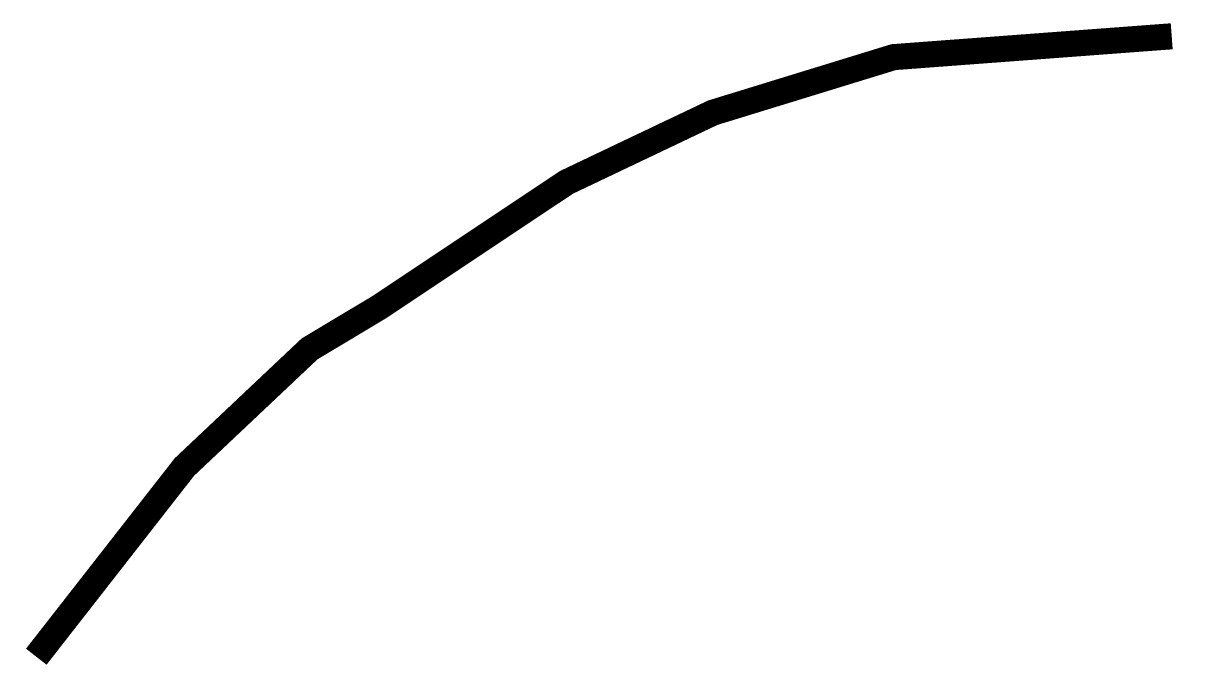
# Model space of a CAD drawing. Extents: x 6.07 to 10.52, y 2.66 to 5.14.
import ezdxf

# ---------------------------------------------------------------- set-up
doc = ezdxf.new("R2010")
doc.units = 0
doc.header["$MEASUREMENT"] = 0
doc.layers.get('0').update_dxf_attribs({"linetype": 'CONTINUOUS'})

msp = doc.modelspace()

# ---------------------------------------------------------------- linework, layer by layer
at = {"const_width": 0.1}
msp.add_lwpolyline([(6.118, 2.7147), (6.6861, 3.4417), (7.1662, 3.8944), (7.4329, 4.0541), (8.1529, 4.5334), (8.713, 4.7997), (9.4064, 5.0127), (10.4732, 5.0926)], dxfattribs=at)

doc.saveas('drawing.dxf')
